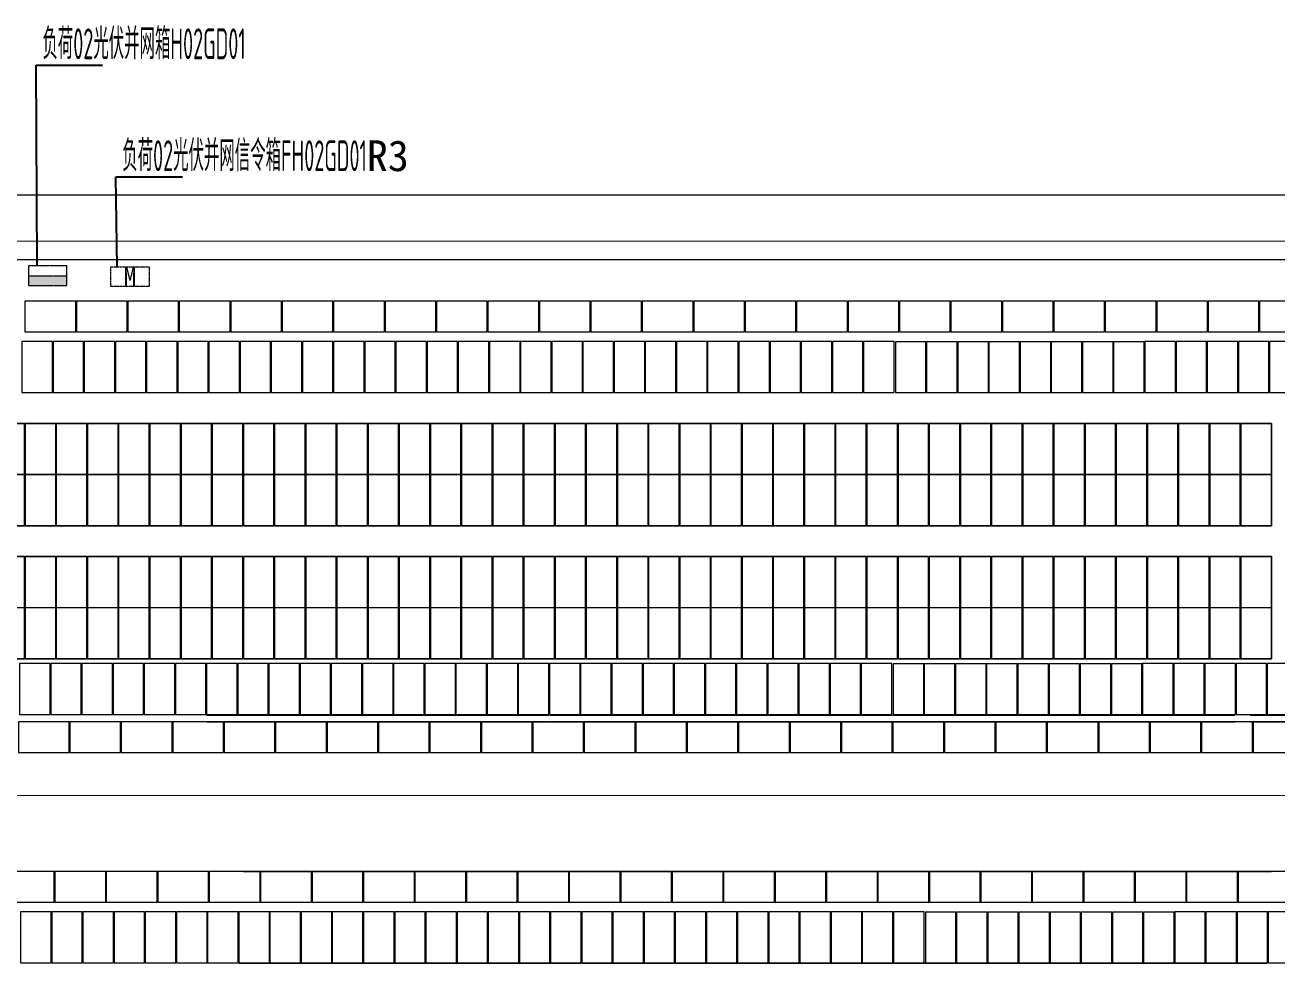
# Model space of a CAD drawing. Header units: millimetres. Extents: x 2511 to 152931, y 805 to 220503.
# Drawn here: x 35822 to 76463, y 76000 to 106683 of the extents above; entities that cross this region are included whole.
import ezdxf

# ---------------------------------------------------------------- set-up
doc = ezdxf.new("R2010")
doc.units = ezdxf.units.MM
doc.linetypes.add('CENTERX2', pattern=[4, 2.5, -0.5, 0.5, -0.5])
for name, color, linetype in [('A-DOOR', 51, 'Continuous'), ('JMD', 6, 'Continuous'), ('组串 5.5kw', 7, 'Continuous')]:
    doc.layers.add(name, color=color, linetype=linetype)
doc.styles.get("Standard").update_dxf_attribs({"font": 'arial.ttf'})
doc.styles.add('系统图文字', font='tssdeng.shx', dxfattribs={"width": 0.5, "bigfont": 'hztxt.shx'})
doc.dimstyles.new('ISO-25', dxfattribs={"dimtxt": 2.5, "dimasz": 2.5, "dimexe": 1.25, "dimexo": 0.625, "dimtad": 1, "dimtxsty": 'Standard', "dimcen": 2.5, "dimadec": 0, "dimazin": 0, "dimtfac": 1, "dimtmove": 0, "dimatfit": 3, "dimfxl": 1, "dimarcsym": 0})

# ---------------------------------------------------------------- blocks, each defined once
blk = doc.blocks.new('250W')
at = {"color": 3, "lineweight": 0, "transparency": 33554483}
blk.add_lwpolyline([(123216383, 155379085), (123216383, 155377435), (123217375, 155377435), (123217375, 155379085), (123216383, 155379085)], dxfattribs=at)
blk = doc.blocks.new('zuchuan')
at = {"layer": '组串 5.5kw', "color": 8, "lineweight": 0, "transparency": 33554470}
blk.add_lwpolyline([(123216383, 155379085), (123227495, 155379085), (123227495, 155375765), (123216383, 155375765)], close=True, dxfattribs=at)
at = {"color": 8, "lineweight": 0, "transparency": 33554470}
for p in [(0, 0), (1012, 0), (2024, 0), (3036, 0), (4048, 0), (5060, 0), (6072, 0), (7084, 0), (8096, 0), (9108, 0), (10120, 0), (0, -1670), (1012, -1670), (2024, -1670), (3036, -1670), (4048, -1670), (5060, -1670), (6072, -1670), (7084, -1670), (8096, -1670), (9108, -1670), (10120, -1670)]:
    blk.add_blockref('250W', p, dxfattribs=at)
blk = doc.blocks.new('动力箱')
h = blk.add_hatch(color=1)
h.dxf.hatch_style = 1
h.paths.add_polyline_path([(67913, 199582), (67913, 199129), (69694, 199129), (69694, 199582)])
at = {"layer": 'A-DOOR', "color": 1, "linetype": 'CENTERX2', "lineweight": 15}
blk.add_line((67913, 199582), (69694, 199582), dxfattribs=at)
blk.add_lwpolyline([(67913, 199129), (69694, 199129), (69694, 200036), (67913, 200036)], close=True, dxfattribs=at)

msp = doc.modelspace()

# ---------------------------------------------------------------- linework, layer by layer
at = {"color": 7, "lineweight": 0, "transparency": 33554470}
for p, q in [((55081.7, 96792.85), (55086.7, 96792.85)), ((52921.51, 95004.18), (52921.51, 95061.07)), ((53913.51, 95004.18), (53913.51, 95061.07)), ((52846.71, 84546.18), (52846.71, 84603.07)), ((53838.71, 84546.18), (53838.71, 84603.07))]:
    msp.add_line(p, q, dxfattribs=at)
at = {"color": 3, "lineweight": 0, "transparency": 33554470}
for points in [[(35818.7, 96725.88), (37468.7, 96725.88), (37468.7, 97717.88), (35818.7, 97717.88), (35818.7, 96725.88)], [(37488.7, 96725.88), (39138.7, 96725.88), (39138.7, 97717.88), (37488.7, 97717.88), (37488.7, 96725.88)], [(39158.7, 96725.88), (40808.7, 96725.88), (40808.7, 97717.88), (39158.7, 97717.88), (39158.7, 96725.88)], [(40828.7, 96725.88), (42478.7, 96725.88), (42478.7, 97717.88), (40828.7, 97717.88), (40828.7, 96725.88)], [(42498.7, 96725.88), (44148.7, 96725.88), (44148.7, 97717.88), (42498.7, 97717.88), (42498.7, 96725.88)], [(44168.7, 96725.88), (45818.7, 96725.88), (45818.7, 97717.88), (44168.7, 97717.88), (44168.7, 96725.88)], [(45838.7, 96725.88), (47488.7, 96725.88), (47488.7, 97717.88), (45838.7, 97717.88), (45838.7, 96725.88)], [(47508.7, 96725.88), (49158.7, 96725.88), (49158.7, 97717.88), (47508.7, 97717.88), (47508.7, 96725.88)], [(49178.7, 96725.88), (50828.7, 96725.88), (50828.7, 97717.88), (49178.7, 97717.88), (49178.7, 96725.88)], [(50848.7, 96725.88), (52498.7, 96725.88), (52498.7, 97717.88), (50848.7, 97717.88), (50848.7, 96725.88)], [(52518.7, 96725.88), (54168.7, 96725.88), (54168.7, 97717.88), (52518.7, 97717.88), (52518.7, 96725.88)], [(54188.7, 96725.88), (55838.7, 96725.88), (55838.7, 97717.88), (54188.7, 97717.88), (54188.7, 96725.88)], [(55858.7, 96725.88), (57508.7, 96725.88), (57508.7, 97717.88), (55858.7, 97717.88), (55858.7, 96725.88)], [(57528.7, 96725.88), (59178.7, 96725.88), (59178.7, 97717.88), (57528.7, 97717.88), (57528.7, 96725.88)], [(59198.7, 96725.88), (60848.7, 96725.88), (60848.7, 97717.88), (59198.7, 97717.88), (59198.7, 96725.88)], [(60868.7, 96725.88), (62518.7, 96725.88), (62518.7, 97717.88), (60868.7, 97717.88), (60868.7, 96725.88)], [(62538.7, 96725.88), (64188.7, 96725.88), (64188.7, 97717.88), (62538.7, 97717.88), (62538.7, 96725.88)], [(64208.7, 96725.88), (65858.7, 96725.88), (65858.7, 97717.88), (64208.7, 97717.88), (64208.7, 96725.88)], [(65878.7, 96725.88), (67528.7, 96725.88), (67528.7, 97717.88), (65878.7, 97717.88), (65878.7, 96725.88)], [(67548.7, 96725.88), (69198.7, 96725.88), (69198.7, 97717.88), (67548.7, 97717.88), (67548.7, 96725.88)], [(69218.7, 96725.88), (70868.7, 96725.88), (70868.7, 97717.88), (69218.7, 97717.88), (69218.7, 96725.88)], [(70888.7, 96725.88), (72538.7, 96725.88), (72538.7, 97717.88), (70888.7, 97717.88), (70888.7, 96725.88)], [(72558.7, 96725.88), (74208.7, 96725.88), (74208.7, 97717.88), (72558.7, 97717.88), (72558.7, 96725.88)], [(74228.7, 96725.88), (75878.7, 96725.88), (75878.7, 97717.88), (74228.7, 97717.88), (74228.7, 96725.88)], [(75898.7, 96725.88), (77548.7, 96725.88), (77548.7, 97717.88), (75898.7, 97717.88), (75898.7, 96725.88)], [(35717.51, 96406.1), (35717.51, 94756.1), (36709.51, 94756.1), (36709.51, 96406.1), (35717.51, 96406.1)], [(36729.51, 96406.1), (36729.51, 94756.1), (37721.51, 94756.1), (37721.51, 96406.1), (36729.51, 96406.1)], [(37741.51, 96406.1), (37741.51, 94756.1), (38733.51, 94756.1), (38733.51, 96406.1), (37741.51, 96406.1)], [(38753.51, 96406.1), (38753.51, 94756.1), (39745.51, 94756.1), (39745.51, 96406.1), (38753.51, 96406.1)], [(39765.51, 96406.1), (39765.51, 94756.1), (40757.51, 94756.1), (40757.51, 96406.1), (39765.51, 96406.1)], [(40777.51, 96406.1), (40777.51, 94756.1), (41769.51, 94756.1), (41769.51, 96406.1), (40777.51, 96406.1)], [(41789.51, 96406.1), (41789.51, 94756.1), (42781.51, 94756.1), (42781.51, 96406.1), (41789.51, 96406.1)], [(42801.51, 96406.1), (42801.51, 94756.1), (43793.51, 94756.1), (43793.51, 96406.1), (42801.51, 96406.1)], [(43813.51, 96406.1), (43813.51, 94756.1), (44805.51, 94756.1), (44805.51, 96406.1), (43813.51, 96406.1)], [(44825.51, 96406.1), (44825.51, 94756.1), (45817.51, 94756.1), (45817.51, 96406.1), (44825.51, 96406.1)], [(45837.51, 96406.1), (45837.51, 94756.1), (46829.51, 94756.1), (46829.51, 96406.1), (45837.51, 96406.1)], [(46849.51, 96406.1), (46849.51, 94756.1), (47841.51, 94756.1), (47841.51, 96406.1), (46849.51, 96406.1)], [(47861.51, 96406.1), (47861.51, 94756.1), (48853.51, 94756.1), (48853.51, 96406.1), (47861.51, 96406.1)], [(48873.51, 96406.1), (48873.51, 94756.1), (49865.51, 94756.1), (49865.51, 96406.1), (48873.51, 96406.1)], [(49885.51, 96406.1), (49885.51, 94756.1), (50877.51, 94756.1), (50877.51, 96406.1), (49885.51, 96406.1)], [(50897.51, 96406.1), (50897.51, 94756.1), (51889.51, 94756.1), (51889.51, 96406.1), (50897.51, 96406.1)], [(51909.51, 96406.1), (51909.51, 94756.1), (52901.51, 94756.1), (52901.51, 96406.1), (51909.51, 96406.1)], [(52921.51, 96406.1), (52921.51, 94756.1), (53913.51, 94756.1), (53913.51, 96406.1), (52921.51, 96406.1)], [(53933.51, 96406.1), (53933.51, 94756.1), (54925.51, 94756.1), (54925.51, 96406.1), (53933.51, 96406.1)], [(54945.51, 96406.1), (54945.51, 94756.1), (55937.51, 94756.1), (55937.51, 96406.1), (54945.51, 96406.1)], [(55957.51, 96406.1), (55957.51, 94756.1), (56949.51, 94756.1), (56949.51, 96406.1), (55957.51, 96406.1)], [(56969.51, 96406.1), (56969.51, 94756.1), (57961.51, 94756.1), (57961.51, 96406.1), (56969.51, 96406.1)], [(57981.51, 96406.1), (57981.51, 94756.1), (58973.51, 94756.1), (58973.51, 96406.1), (57981.51, 96406.1)], [(58993.51, 96406.1), (58993.51, 94756.1), (59985.51, 94756.1), (59985.51, 96406.1), (58993.51, 96406.1)], [(60005.51, 96406.1), (60005.51, 94756.1), (60997.51, 94756.1), (60997.51, 96406.1), (60005.51, 96406.1)], [(61017.51, 96406.1), (61017.51, 94756.1), (62009.51, 94756.1), (62009.51, 96406.1), (61017.51, 96406.1)], [(62029.51, 96406.1), (62029.51, 94756.1), (63021.51, 94756.1), (63021.51, 96406.1), (62029.51, 96406.1)], [(63041.51, 96406.1), (63041.51, 94756.1), (64033.51, 94756.1), (64033.51, 96406.1), (63041.51, 96406.1)], [(64077.09, 96401.51), (64077.09, 94751.51), (65069.09, 94751.51), (65069.09, 96401.51), (64077.09, 96401.51)], [(65089.09, 96401.51), (65089.09, 94751.51), (66081.09, 94751.51), (66081.09, 96401.51), (65089.09, 96401.51)], [(66101.09, 96401.51), (66101.09, 94751.51), (67093.09, 94751.51), (67093.09, 96401.51), (66101.09, 96401.51)], [(67113.09, 96401.51), (67113.09, 94751.51), (68105.09, 94751.51), (68105.09, 96401.51), (67113.09, 96401.51)], [(68125.09, 96401.51), (68125.09, 94751.51), (69117.09, 94751.51), (69117.09, 96401.51), (68125.09, 96401.51)], [(69137.09, 96401.51), (69137.09, 94751.51), (70129.09, 94751.51), (70129.09, 96401.51), (69137.09, 96401.51)], [(70149.09, 96401.51), (70149.09, 94751.51), (71141.09, 94751.51), (71141.09, 96401.51), (70149.09, 96401.51)], [(71161.09, 96401.51), (71161.09, 94751.51), (72153.09, 94751.51), (72153.09, 96401.51), (71161.09, 96401.51)], [(72173.09, 96406.1), (72173.09, 94756.1), (73165.09, 94756.1), (73165.09, 96406.1), (72173.09, 96406.1)], [(73185.09, 96406.1), (73185.09, 94756.1), (74177.09, 94756.1), (74177.09, 96406.1), (73185.09, 96406.1)], [(74197.09, 96406.1), (74197.09, 94756.1), (75189.09, 94756.1), (75189.09, 96406.1), (74197.09, 96406.1)], [(75209.09, 96406.1), (75209.09, 94756.1), (76201.09, 94756.1), (76201.09, 96406.1), (75209.09, 96406.1)], [(76221.09, 96406.1), (76221.09, 94756.1), (77213.09, 94756.1), (77213.09, 96406.1), (76221.09, 96406.1)], [(35642.71, 85948.11), (35642.71, 84298.11), (36634.71, 84298.11), (36634.71, 85948.11), (35642.71, 85948.11)], [(36654.71, 85948.11), (36654.71, 84298.11), (37646.71, 84298.11), (37646.71, 85948.11), (36654.71, 85948.11)], [(37666.71, 85948.11), (37666.71, 84298.11), (38658.71, 84298.11), (38658.71, 85948.11), (37666.71, 85948.11)], [(38678.71, 85948.11), (38678.71, 84298.11), (39670.71, 84298.11), (39670.71, 85948.11), (38678.71, 85948.11)], [(39690.71, 85948.11), (39690.71, 84298.11), (40682.71, 84298.11), (40682.71, 85948.11), (39690.71, 85948.11)], [(40702.71, 85948.11), (40702.71, 84298.11), (41694.71, 84298.11), (41694.71, 85948.11), (40702.71, 85948.11)], [(41714.71, 85948.11), (41714.71, 84298.11), (42706.71, 84298.11), (42706.71, 85948.11), (41714.71, 85948.11)], [(42726.71, 85948.11), (42726.71, 84298.11), (43718.71, 84298.11), (43718.71, 85948.11), (42726.71, 85948.11)], [(43738.71, 85948.11), (43738.71, 84298.11), (44730.71, 84298.11), (44730.71, 85948.11), (43738.71, 85948.11)], [(44750.71, 85948.11), (44750.71, 84298.11), (45742.71, 84298.11), (45742.71, 85948.11), (44750.71, 85948.11)], [(45762.71, 85948.11), (45762.71, 84298.11), (46754.71, 84298.11), (46754.71, 85948.11), (45762.71, 85948.11)], [(46774.71, 85948.11), (46774.71, 84298.11), (47766.71, 84298.11), (47766.71, 85948.11), (46774.71, 85948.11)], [(47786.71, 85948.11), (47786.71, 84298.11), (48778.71, 84298.11), (48778.71, 85948.11), (47786.71, 85948.11)], [(48798.71, 85948.11), (48798.71, 84298.11), (49790.71, 84298.11), (49790.71, 85948.11), (48798.71, 85948.11)], [(49810.71, 85948.11), (49810.71, 84298.11), (50802.71, 84298.11), (50802.71, 85948.11), (49810.71, 85948.11)], [(50822.71, 85948.11), (50822.71, 84298.11), (51814.71, 84298.11), (51814.71, 85948.11), (50822.71, 85948.11)], [(51834.71, 85948.11), (51834.71, 84298.11), (52826.71, 84298.11), (52826.71, 85948.11), (51834.71, 85948.11)], [(52846.71, 85948.11), (52846.71, 84298.11), (53838.71, 84298.11), (53838.71, 85948.11), (52846.71, 85948.11)], [(53858.71, 85948.11), (53858.71, 84298.11), (54850.71, 84298.11), (54850.71, 85948.11), (53858.71, 85948.11)], [(54870.71, 85948.11), (54870.71, 84298.11), (55862.71, 84298.11), (55862.71, 85948.11), (54870.71, 85948.11)], [(55882.71, 85948.11), (55882.71, 84298.11), (56874.71, 84298.11), (56874.71, 85948.11), (55882.71, 85948.11)], [(56894.71, 85948.11), (56894.71, 84298.11), (57886.71, 84298.11), (57886.71, 85948.11), (56894.71, 85948.11)], [(57906.71, 85948.11), (57906.71, 84298.11), (58898.71, 84298.11), (58898.71, 85948.11), (57906.71, 85948.11)], [(58918.71, 85948.11), (58918.71, 84298.11), (59910.71, 84298.11), (59910.71, 85948.11), (58918.71, 85948.11)], [(59930.71, 85948.11), (59930.71, 84298.11), (60922.71, 84298.11), (60922.71, 85948.11), (59930.71, 85948.11)], [(60942.71, 85948.11), (60942.71, 84298.11), (61934.71, 84298.11), (61934.71, 85948.11), (60942.71, 85948.11)], [(61954.71, 85948.11), (61954.71, 84298.11), (62946.71, 84298.11), (62946.71, 85948.11), (61954.71, 85948.11)], [(62966.71, 85948.11), (62966.71, 84298.11), (63958.71, 84298.11), (63958.71, 85948.11), (62966.71, 85948.11)], [(64002.28, 85943.51), (64002.28, 84293.51), (64994.28, 84293.51), (64994.28, 85943.51), (64002.28, 85943.51)], [(65014.28, 85943.51), (65014.28, 84293.51), (66006.28, 84293.51), (66006.28, 85943.51), (65014.28, 85943.51)], [(66026.28, 85943.51), (66026.28, 84293.51), (67018.28, 84293.51), (67018.28, 85943.51), (66026.28, 85943.51)], [(67038.28, 85943.51), (67038.28, 84293.51), (68030.28, 84293.51), (68030.28, 85943.51), (67038.28, 85943.51)], [(68050.28, 85943.51), (68050.28, 84293.51), (69042.28, 84293.51), (69042.28, 85943.51), (68050.28, 85943.51)], [(69062.28, 85943.51), (69062.28, 84293.51), (70054.28, 84293.51), (70054.28, 85943.51), (69062.28, 85943.51)], [(70074.28, 85943.51), (70074.28, 84293.51), (71066.28, 84293.51), (71066.28, 85943.51), (70074.28, 85943.51)], [(71086.28, 85943.51), (71086.28, 84293.51), (72078.28, 84293.51), (72078.28, 85943.51), (71086.28, 85943.51)], [(72098.28, 85948.11), (72098.28, 84298.11), (73090.28, 84298.11), (73090.28, 85948.11), (72098.28, 85948.11)], [(73110.28, 85948.11), (73110.28, 84298.11), (74102.28, 84298.11), (74102.28, 85948.11), (73110.28, 85948.11)], [(74122.28, 85948.11), (74122.28, 84298.11), (75114.28, 84298.11), (75114.28, 85948.11), (74122.28, 85948.11)], [(75134.28, 85948.11), (75134.28, 84298.11), (76126.28, 84298.11), (76126.28, 85948.11), (75134.28, 85948.11)], [(76146.28, 85948.11), (76146.28, 84298.11), (77138.28, 84298.11), (77138.28, 85948.11), (76146.28, 85948.11)], [(35605.99, 83063.22), (37255.99, 83063.22), (37255.99, 84055.22), (35605.99, 84055.22), (35605.99, 83063.22)], [(37275.99, 83063.22), (38925.99, 83063.22), (38925.99, 84055.22), (37275.99, 84055.22), (37275.99, 83063.22)], [(38945.99, 83063.22), (40595.99, 83063.22), (40595.99, 84055.22), (38945.99, 84055.22), (38945.99, 83063.22)], [(40615.99, 83063.22), (42265.99, 83063.22), (42265.99, 84055.22), (40615.99, 84055.22), (40615.99, 83063.22)], [(42285.99, 83063.22), (43935.99, 83063.22), (43935.99, 84055.22), (42285.99, 84055.22), (42285.99, 83063.22)], [(43955.99, 83063.22), (45605.99, 83063.22), (45605.99, 84055.22), (43955.99, 84055.22), (43955.99, 83063.22)], [(45625.99, 83063.22), (47275.99, 83063.22), (47275.99, 84055.22), (45625.99, 84055.22), (45625.99, 83063.22)], [(47295.99, 83063.22), (48945.99, 83063.22), (48945.99, 84055.22), (47295.99, 84055.22), (47295.99, 83063.22)], [(48965.99, 83063.22), (50615.99, 83063.22), (50615.99, 84055.22), (48965.99, 84055.22), (48965.99, 83063.22)], [(50635.99, 83063.22), (52285.99, 83063.22), (52285.99, 84055.22), (50635.99, 84055.22), (50635.99, 83063.22)], [(52305.99, 83063.22), (53955.99, 83063.22), (53955.99, 84055.22), (52305.99, 84055.22), (52305.99, 83063.22)], [(53975.99, 83063.22), (55625.99, 83063.22), (55625.99, 84055.22), (53975.99, 84055.22), (53975.99, 83063.22)], [(55645.99, 83063.22), (57295.99, 83063.22), (57295.99, 84055.22), (55645.99, 84055.22), (55645.99, 83063.22)], [(57315.99, 83063.22), (58965.99, 83063.22), (58965.99, 84055.22), (57315.99, 84055.22), (57315.99, 83063.22)], [(58985.99, 83063.22), (60635.99, 83063.22), (60635.99, 84055.22), (58985.99, 84055.22), (58985.99, 83063.22)], [(60655.99, 83063.22), (62305.99, 83063.22), (62305.99, 84055.22), (60655.99, 84055.22), (60655.99, 83063.22)], [(62325.99, 83063.22), (63975.99, 83063.22), (63975.99, 84055.22), (62325.99, 84055.22), (62325.99, 83063.22)], [(63995.99, 83063.22), (65645.99, 83063.22), (65645.99, 84055.22), (63995.99, 84055.22), (63995.99, 83063.22)], [(65665.99, 83063.22), (67315.99, 83063.22), (67315.99, 84055.22), (65665.99, 84055.22), (65665.99, 83063.22)], [(67335.99, 83063.22), (68985.99, 83063.22), (68985.99, 84055.22), (67335.99, 84055.22), (67335.99, 83063.22)], [(69005.99, 83063.22), (70655.99, 83063.22), (70655.99, 84055.22), (69005.99, 84055.22), (69005.99, 83063.22)], [(70675.99, 83063.22), (72325.99, 83063.22), (72325.99, 84055.22), (70675.99, 84055.22), (70675.99, 83063.22)], [(72345.99, 83063.22), (73995.99, 83063.22), (73995.99, 84055.22), (72345.99, 84055.22), (72345.99, 83063.22)], [(74015.99, 83063.22), (75665.99, 83063.22), (75665.99, 84055.22), (74015.99, 84055.22), (74015.99, 83063.22)], [(75685.99, 83063.22), (77335.99, 83063.22), (77335.99, 84055.22), (75685.99, 84055.22), (75685.99, 83063.22)], [(35120.11, 78206.12), (36770.11, 78206.12), (36770.11, 79198.12), (35120.11, 79198.12), (35120.11, 78206.12)], [(36790.11, 78206.12), (38440.11, 78206.12), (38440.11, 79198.12), (36790.11, 79198.12), (36790.11, 78206.12)], [(38460.11, 78206.12), (40110.11, 78206.12), (40110.11, 79198.12), (38460.11, 79198.12), (38460.11, 78206.12)], [(40130.11, 78206.12), (41780.11, 78206.12), (41780.11, 79198.12), (40130.11, 79198.12), (40130.11, 78206.12)], [(41800.11, 78206.12), (43450.11, 78206.12), (43450.11, 79198.12), (41800.11, 79198.12), (41800.11, 78206.12)], [(43470.11, 78206.12), (45120.11, 78206.12), (45120.11, 79198.12), (43470.11, 79198.12), (43470.11, 78206.12)], [(45140.11, 78206.12), (46790.11, 78206.12), (46790.11, 79198.12), (45140.11, 79198.12), (45140.11, 78206.12)], [(46810.11, 78206.12), (48460.11, 78206.12), (48460.11, 79198.12), (46810.11, 79198.12), (46810.11, 78206.12)], [(48480.11, 78206.12), (50130.11, 78206.12), (50130.11, 79198.12), (48480.11, 79198.12), (48480.11, 78206.12)], [(50150.11, 78206.12), (51800.11, 78206.12), (51800.11, 79198.12), (50150.11, 79198.12), (50150.11, 78206.12)], [(51820.11, 78206.12), (53470.11, 78206.12), (53470.11, 79198.12), (51820.11, 79198.12), (51820.11, 78206.12)], [(53490.11, 78206.12), (55140.11, 78206.12), (55140.11, 79198.12), (53490.11, 79198.12), (53490.11, 78206.12)], [(55160.11, 78206.12), (56810.11, 78206.12), (56810.11, 79198.12), (55160.11, 79198.12), (55160.11, 78206.12)], [(56830.11, 78206.12), (58480.11, 78206.12), (58480.11, 79198.12), (56830.11, 79198.12), (56830.11, 78206.12)], [(58500.11, 78206.12), (60150.11, 78206.12), (60150.11, 79198.12), (58500.11, 79198.12), (58500.11, 78206.12)], [(60170.11, 78206.12), (61820.11, 78206.12), (61820.11, 79198.12), (60170.11, 79198.12), (60170.11, 78206.12)], [(61840.11, 78206.12), (63490.11, 78206.12), (63490.11, 79198.12), (61840.11, 79198.12), (61840.11, 78206.12)], [(63510.11, 78206.12), (65160.11, 78206.12), (65160.11, 79198.12), (63510.11, 79198.12), (63510.11, 78206.12)], [(65180.11, 78206.12), (66830.11, 78206.12), (66830.11, 79198.12), (65180.11, 79198.12), (65180.11, 78206.12)], [(66850.11, 78206.12), (68500.11, 78206.12), (68500.11, 79198.12), (66850.11, 79198.12), (66850.11, 78206.12)], [(68520.11, 78206.12), (70170.11, 78206.12), (70170.11, 79198.12), (68520.11, 79198.12), (68520.11, 78206.12)], [(70190.11, 78206.12), (71840.11, 78206.12), (71840.11, 79198.12), (70190.11, 79198.12), (70190.11, 78206.12)], [(71860.11, 78206.12), (73510.11, 78206.12), (73510.11, 79198.12), (71860.11, 79198.12), (71860.11, 78206.12)], [(73530.11, 78206.12), (75180.11, 78206.12), (75180.11, 79198.12), (73530.11, 79198.12), (73530.11, 78206.12)], [(75200.11, 78206.12), (76850.11, 78206.12), (76850.11, 79198.12), (75200.11, 79198.12), (75200.11, 78206.12)], [(35676.92, 77886.34), (35676.92, 76236.34), (36668.92, 76236.34), (36668.92, 77886.34), (35676.92, 77886.34)], [(36688.92, 77886.34), (36688.92, 76236.34), (37680.92, 76236.34), (37680.92, 77886.34), (36688.92, 77886.34)], [(37700.92, 77886.34), (37700.92, 76236.34), (38692.92, 76236.34), (38692.92, 77886.34), (37700.92, 77886.34)], [(38712.92, 77886.34), (38712.92, 76236.34), (39704.92, 76236.34), (39704.92, 77886.34), (38712.92, 77886.34)], [(39724.92, 77886.34), (39724.92, 76236.34), (40716.92, 76236.34), (40716.92, 77886.34), (39724.92, 77886.34)], [(40736.92, 77886.34), (40736.92, 76236.34), (41728.92, 76236.34), (41728.92, 77886.34), (40736.92, 77886.34)], [(41748.92, 77886.34), (41748.92, 76236.34), (42740.92, 76236.34), (42740.92, 77886.34), (41748.92, 77886.34)], [(42760.92, 77886.34), (42760.92, 76236.34), (43752.92, 76236.34), (43752.92, 77886.34), (42760.92, 77886.34)], [(43772.92, 77886.34), (43772.92, 76236.34), (44764.92, 76236.34), (44764.92, 77886.34), (43772.92, 77886.34)], [(44784.92, 77886.34), (44784.92, 76236.34), (45776.92, 76236.34), (45776.92, 77886.34), (44784.92, 77886.34)], [(45796.92, 77886.34), (45796.92, 76236.34), (46788.92, 76236.34), (46788.92, 77886.34), (45796.92, 77886.34)], [(46808.92, 77886.34), (46808.92, 76236.34), (47800.92, 76236.34), (47800.92, 77886.34), (46808.92, 77886.34)], [(47820.92, 77886.34), (47820.92, 76236.34), (48812.92, 76236.34), (48812.92, 77886.34), (47820.92, 77886.34)], [(48832.92, 77886.34), (48832.92, 76236.34), (49824.92, 76236.34), (49824.92, 77886.34), (48832.92, 77886.34)], [(49844.92, 77886.34), (49844.92, 76236.34), (50836.92, 76236.34), (50836.92, 77886.34), (49844.92, 77886.34)], [(50856.92, 77886.34), (50856.92, 76236.34), (51848.92, 76236.34), (51848.92, 77886.34), (50856.92, 77886.34)], [(51868.92, 77886.34), (51868.92, 76236.34), (52860.92, 76236.34), (52860.92, 77886.34), (51868.92, 77886.34)], [(52880.92, 77886.34), (52880.92, 76236.34), (53872.92, 76236.34), (53872.92, 77886.34), (52880.92, 77886.34)], [(53892.92, 77886.34), (53892.92, 76236.34), (54884.92, 76236.34), (54884.92, 77886.34), (53892.92, 77886.34)], [(54904.92, 77886.34), (54904.92, 76236.34), (55896.92, 76236.34), (55896.92, 77886.34), (54904.92, 77886.34)], [(55916.92, 77886.34), (55916.92, 76236.34), (56908.92, 76236.34), (56908.92, 77886.34), (55916.92, 77886.34)], [(56928.92, 77886.34), (56928.92, 76236.34), (57920.92, 76236.34), (57920.92, 77886.34), (56928.92, 77886.34)], [(57940.92, 77886.34), (57940.92, 76236.34), (58932.92, 76236.34), (58932.92, 77886.34), (57940.92, 77886.34)], [(58952.92, 77886.34), (58952.92, 76236.34), (59944.92, 76236.34), (59944.92, 77886.34), (58952.92, 77886.34)], [(59964.92, 77886.34), (59964.92, 76236.34), (60956.92, 76236.34), (60956.92, 77886.34), (59964.92, 77886.34)], [(60976.92, 77886.34), (60976.92, 76236.34), (61968.92, 76236.34), (61968.92, 77886.34), (60976.92, 77886.34)], [(61988.92, 77886.34), (61988.92, 76236.34), (62980.92, 76236.34), (62980.92, 77886.34), (61988.92, 77886.34)], [(63000.92, 77886.34), (63000.92, 76236.34), (63992.92, 76236.34), (63992.92, 77886.34), (63000.92, 77886.34)], [(64012.92, 77886.34), (64012.92, 76236.34), (65004.92, 76236.34), (65004.92, 77886.34), (64012.92, 77886.34)], [(65048.5, 77881.75), (65048.5, 76231.75), (66040.5, 76231.75), (66040.5, 77881.75), (65048.5, 77881.75)], [(66060.5, 77881.75), (66060.5, 76231.75), (67052.5, 76231.75), (67052.5, 77881.75), (66060.5, 77881.75)], [(67072.5, 77881.75), (67072.5, 76231.75), (68064.5, 76231.75), (68064.5, 77881.75), (67072.5, 77881.75)], [(68084.5, 77881.75), (68084.5, 76231.75), (69076.5, 76231.75), (69076.5, 77881.75), (68084.5, 77881.75)], [(69096.5, 77881.75), (69096.5, 76231.75), (70088.5, 76231.75), (70088.5, 77881.75), (69096.5, 77881.75)], [(70108.5, 77881.75), (70108.5, 76231.75), (71100.5, 76231.75), (71100.5, 77881.75), (70108.5, 77881.75)], [(71120.5, 77881.75), (71120.5, 76231.75), (72112.5, 76231.75), (72112.5, 77881.75), (71120.5, 77881.75)], [(72132.5, 77881.75), (72132.5, 76231.75), (73124.5, 76231.75), (73124.5, 77881.75), (72132.5, 77881.75)], [(73144.5, 77886.34), (73144.5, 76236.34), (74136.5, 76236.34), (74136.5, 77886.34), (73144.5, 77886.34)], [(74156.5, 77886.34), (74156.5, 76236.34), (75148.5, 76236.34), (75148.5, 77886.34), (74156.5, 77886.34)], [(75168.5, 77886.34), (75168.5, 76236.34), (76160.5, 76236.34), (76160.5, 77886.34), (75168.5, 77886.34)], [(76180.5, 77886.34), (76180.5, 76236.34), (77172.5, 76236.34), (77172.5, 77886.34), (76180.5, 77886.34)]]:
    msp.add_lwpolyline(points, dxfattribs=at)
at = {"layer": 'A-DOOR', "color": 8, "linetype": 'ByBlock', "lineweight": 0}
msp.add_line((93886.32, 101161.59), (30705.53, 101161.59), dxfattribs=at)
at = {"layer": 'A-DOOR', "linetype": 'ByBlock', "lineweight": 0}
for p, q in [((37468.7, 97717.88), (37488.7, 97717.88)), ((39138.7, 97717.88), (39158.7, 97717.88)), ((40808.7, 97717.88), (40828.7, 97717.88))]:
    msp.add_line(p, q, dxfattribs=at)
at = {"layer": 'A-DOOR', "lineweight": 0, "transparency": 33554470}
for p, q in [((37255.99, 84055.22), (37275.99, 84055.22)), ((38925.99, 84055.22), (38945.99, 84055.22)), ((40595.99, 84055.22), (40615.99, 84055.22)), ((42265.99, 84055.22), (42285.99, 84055.22)), ((52285.99, 84055.22), (52305.99, 84055.22)), ((62305.99, 84055.22), (62325.99, 84055.22)), ((72325.99, 84055.22), (72345.99, 84055.22)), ((36770.11, 79198.12), (36790.11, 79198.12)), ((38440.11, 79198.12), (38460.11, 79198.12)), ((40110.11, 79198.12), (40130.11, 79198.12)), ((41780.11, 79198.12), (41800.11, 79198.12)), ((43450.11, 79198.12), (43470.11, 79198.12)), ((53470.11, 79198.12), (53490.11, 79198.12)), ((63490.11, 79198.12), (63510.11, 79198.12)), ((73510.11, 79198.12), (73530.11, 79198.12))]:
    msp.add_line(p, q, dxfattribs=at)
at = {"layer": 'A-DOOR', "color": 1, "linetype": 'CENTERX2', "lineweight": 15}
msp.add_lwpolyline([(38606.99, 98828.08), (39853.49, 98828.08), (39853.49, 98193.51), (38606.99, 98193.51)], close=True, dxfattribs=at)
at = {"layer": 'JMD', "color": 7, "linetype": 'Continuous', "lineweight": 0}
msp.add_line((112569.17, 81649.76), (29774.27, 81661.51), dxfattribs=at)
at = {"layer": 'JMD', "color": 8, "linetype": 'Continuous', "lineweight": 0, "flags": 128}
msp.add_lwpolyline([(29169.08, 45064.58), (113186.32, 45052.58), (113186.32, 99649.59), (29176.83, 99661.59), (29169.08, 45064.58)], dxfattribs=at)
at = {"layer": 'JMD', "color": 7, "linetype": 'Continuous', "lineweight": 0, "flags": 128}
msp.add_lwpolyline([(29769.17, 45664.49), (112569.17, 45652.75), (112569.17, 99061.51), (29776.74, 99061.51)], close=True, dxfattribs=at)
at = {"layer": '组串 5.5kw', "color": 3, "lineweight": 0, "transparency": 33554470}
for p, q in [((41714.71, 84278.11), (52826.71, 84278.11)), ((52846.71, 84278.11), (63958.71, 84278.11)), ((63978.71, 84278.11), (75090.71, 84278.11)), ((75590.71, 84278.11), (86702.71, 84278.11)), ((41727.99, 84055.22), (52839.99, 84055.22)), ((52859.99, 84055.22), (63971.99, 84055.22)), ((63991.99, 84055.22), (75103.99, 84055.22)), ((75603.99, 84055.22), (86715.99, 84055.22)), ((42912.11, 79198.12), (54024.11, 79198.12)), ((54044.11, 79198.12), (65156.11, 79198.12)), ((65176.11, 79198.12), (76288.11, 79198.12)), ((42760.92, 76216.34), (53872.92, 76216.34)), ((53892.92, 76216.34), (65004.92, 76216.34)), ((65024.92, 76216.34), (76136.92, 76216.34))]:
    msp.add_line(p, q, dxfattribs=at)

# ---------------------------------------------------------------- block references
at = {"xscale": 0.7, "yscale": 0.7, "zscale": 0.7}
msp.add_blockref('动力箱', (-11607.77, -41164.07), dxfattribs=at)
at = {"lineweight": 0, "transparency": 33554470}
for p in [(-123184606.16, -155285340.9), (-123173474.16, -155285340.9), (-123162342.16, -155285340.9), (-123151210.16, -155285340.9), (-123184606.16, -155289660.9), (-123173474.16, -155289660.9), (-123162342.16, -155289660.9), (-123151210.16, -155289660.9)]:
    msp.add_blockref('zuchuan', p, dxfattribs=at)

# ---------------------------------------------------------------- texts
at = {"color": 1, "lineweight": 15, "char_height": 1000, "attachment_point": 1, "style": '系统图文字'}
for s, insert, width in [('负荷02光伏并网箱H02GD01', (36386.65, 106574.19), 6939.7844), ('负荷02光伏并网信令箱FH02GD01{\\fSimHei|b0|i0|c134|p49;\\W1;R3}', (38977.9, 102939.79), 9997.1567)]:
    msp.add_mtext(s, dxfattribs=dict(at, insert=insert, width=width))
at = {"color": 3, "lineweight": 15, "insert": (39230.24, 98510.79), "char_height": 600, "width": 1246.4991, "attachment_point": 5, "style": '系统图文字'}
msp.add_mtext('{\\fSimHei|b0|i0|c134|p49;\\W1;\\C1;M}', dxfattribs=at)

# ---------------------------------------------------------------- leaders
at = {"color": 3}
for points in [[(36219.53, 98860.87), (36180.4, 105384.68), (38337.93, 105384.68)], [(38810.79, 98828.08), (38771.65, 101750.28), (40929.18, 101750.28)]]:
    msp.add_leader(points, dimstyle='ISO-25', override={"dimgap": 0.625, "dimtad": 0}, dxfattribs=at)

doc.saveas('drawing.dxf')
